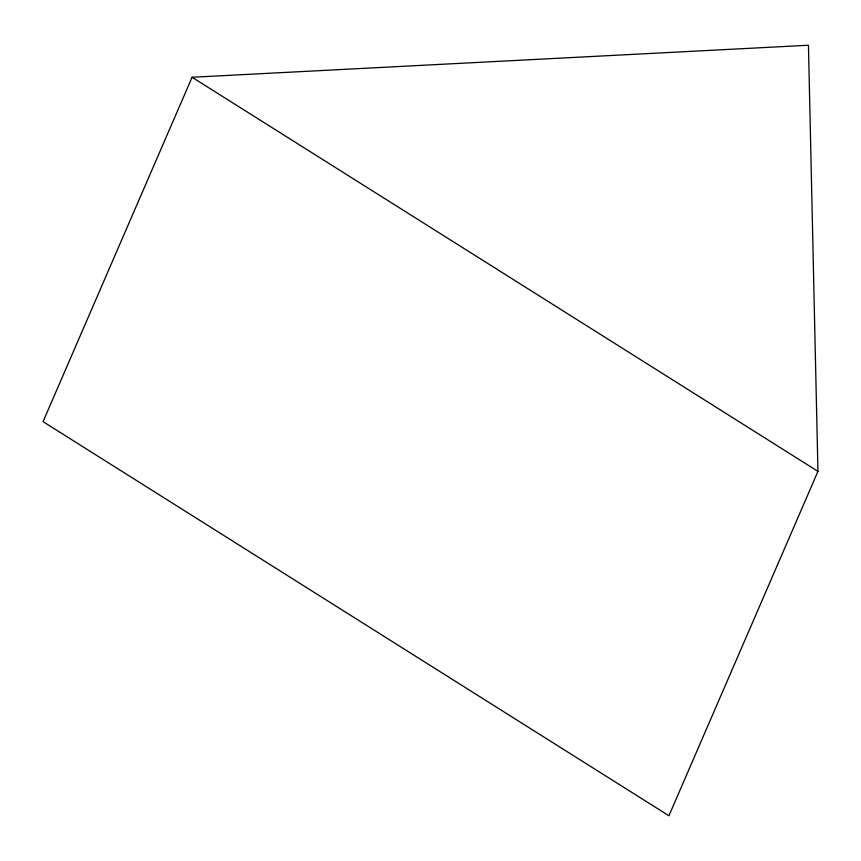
<?xml version="1.0" encoding="UTF-8"?>
<svg xmlns="http://www.w3.org/2000/svg" width="861" height="861" viewBox="0 0 861 861"><rect width="100%" height="100%" fill="white"/><g stroke="black" fill="none" stroke-linecap="round" stroke-linejoin="round"><path stroke-width="1.29" d="M192.078 77.264L43.05 421.653L668.922 815.754L817.95 471.365L808.447 45.246L192.078 77.264L817.95 471.365"/></g></svg>
